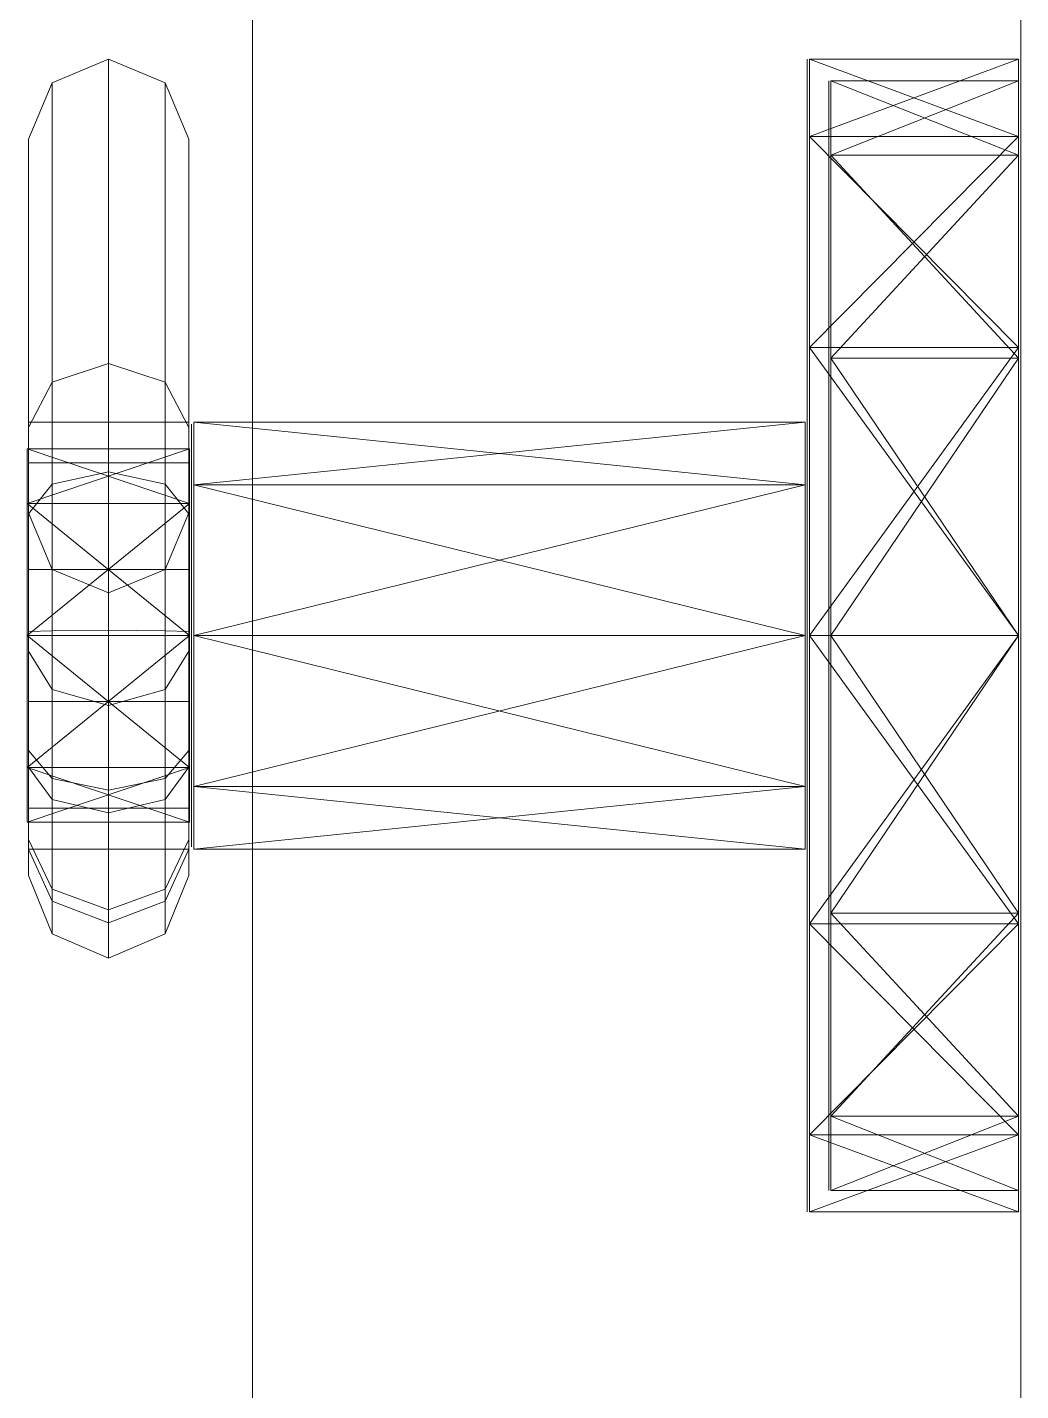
# Model space of a CAD drawing. Header units: millimetres. Extents: x -5300 to 98858, y -5196 to 93886.
# Drawn here: x 54563.5 to 54610, y 76016.6 to 76080.5 of the extents above; entities that cross this region are included whole.
import ezdxf

# ---------------------------------------------------------------- set-up
doc = ezdxf.new("R2010")
doc.units = ezdxf.units.MM
doc.layers.add('Двери', color=7, linetype='Continuous', lineweight=18, true_color=0x7f7f7f)

# ---------------------------------------------------------------- blocks, each defined once
blk = doc.blocks.new('Дн-9 147062 - Дн-9-246376-Подвал')
at = {"layer": 'Двери', "color": 254, "true_color": 0xd4d4d4}
for p, q in [((54610, 76002), (54610, 76902)), ((54610, 76902), (54610, 76002)), ((54610, 76002), (54610, 76902)), ((54610, 76902), (54610, 76002)), ((54574, 75510), (54574, 76890)), ((54574, 75510), (54574, 76890)), ((54610, 76890), (54610, 75510)), ((54610, 75510), (54610, 76890)), ((54610, 76890), (54610, 75510)), ((54610, 75510), (54610, 76890)), ((54610, 76082), (54610, 76002)), ((54610, 76002), (54610, 76082)), ((54610, 76082), (54610, 76002)), ((54610, 76002), (54610, 76082)), ((54610, 76002), (54610, 76082)), ((54610, 76082), (54610, 76002)), ((54610, 76082), (54610, 76002)), ((54610, 76002), (54610, 76082)), ((54567.265, 76079), (54564.613, 76077.902)), ((54567.265, 76079), (54564.613, 76077.902)), ((54564.613, 76077.902), (54567.265, 76079)), ((54564.613, 76077.902), (54567.265, 76079)), ((54567.265, 76064.747), (54567.265, 76079)), ((54567.265, 76079), (54567.265, 76079)), ((54567.265, 76079), (54567.265, 76064.747)), ((54569.917, 76077.902), (54567.265, 76079)), ((54567.265, 76079), (54567.265, 76064.747)), ((54569.917, 76077.902), (54567.265, 76079)), ((54567.265, 76079), (54567.265, 76079)), ((54567.265, 76079), (54569.917, 76077.902)), ((54567.265, 76064.747), (54567.265, 76079)), ((54567.265, 76079), (54569.917, 76077.902)), ((54600.002, 76075.384), (54600.002, 76078.998)), ((54600.002, 76078.998), (54600.002, 76075.384)), ((54600.002, 76075.384), (54600.002, 76078.998)), ((54600.002, 76078.998), (54600.002, 76075.384)), ((54600.002, 76065.501), (54600.002, 76078.998)), ((54600.002, 76078.998), (54600.002, 76065.501)), ((54600.1, 76075.384), (54600.1, 76078.998)), ((54600.1, 76078.998), (54600.1, 76075.384)), ((54600.1, 76078.998), (54609.899, 76078.998)), ((54600.1, 76075.384), (54609.899, 76078.998)), ((54609.899, 76078.998), (54600.1, 76075.384)), ((54600.1, 76075.384), (54600.1, 76078.998)), ((54600.1, 76078.998), (54600.1, 76075.384)), ((54600.1, 76078.998), (54609.899, 76078.998)), ((54609.899, 76075.384), (54600.1, 76078.998)), ((54600.1, 76078.998), (54609.899, 76075.384)), ((54609.899, 76075.384), (54609.899, 76078.998)), ((54609.899, 76078.998), (54609.899, 76075.384)), ((54609.899, 76075.384), (54609.899, 76078.998)), ((54609.899, 76078.998), (54609.899, 76075.384)), ((54610.002, 76075.296), (54610.002, 76078.9)), ((54610.002, 76078.9), (54610.002, 76075.296)), ((54610.002, 76074.603), (54610.002, 76078.9)), ((54610.002, 76078.9), (54610.002, 76078.1)), ((54610.002, 76078.9), (54610.002, 76074.603)), ((54610.002, 76075.296), (54610.002, 76078.9)), ((54610.002, 76078.9), (54610.002, 76075.296)), ((54610.002, 76074.603), (54610.002, 76078.9)), ((54610.002, 76078.9), (54610.002, 76078.1)), ((54610.002, 76078.9), (54610.002, 76074.603)), ((54564.613, 76077.902), (54563.515, 76075.25)), ((54564.613, 76077.902), (54563.515, 76075.25)), ((54563.515, 76075.25), (54564.613, 76077.902)), ((54563.515, 76075.25), (54564.613, 76077.902)), ((54564.613, 76063.867), (54564.613, 76077.902)), ((54564.613, 76077.902), (54564.613, 76077.902)), ((54564.613, 76077.902), (54564.613, 76063.867)), ((54564.613, 76077.902), (54564.613, 76063.867)), ((54564.613, 76077.902), (54564.613, 76077.902)), ((54564.613, 76063.867), (54564.613, 76077.902)), ((54569.917, 76063.867), (54569.917, 76077.902)), ((54569.917, 76077.902), (54569.917, 76077.902)), ((54569.917, 76077.902), (54569.917, 76063.867)), ((54569.917, 76063.867), (54569.917, 76077.902)), ((54569.917, 76077.902), (54571.015, 76075.25)), ((54571.015, 76075.25), (54569.917, 76077.902)), ((54569.917, 76077.902), (54569.917, 76077.902)), ((54569.917, 76077.902), (54571.015, 76075.25)), ((54571.015, 76075.25), (54569.917, 76077.902)), ((54569.917, 76077.902), (54569.917, 76063.867)), ((54601.002, 76074.515), (54601.002, 76077.998)), ((54601.002, 76077.998), (54601.002, 76074.515)), ((54601.002, 76074.515), (54601.002, 76077.998)), ((54601.002, 76077.998), (54601.002, 76074.515)), ((54601.1, 76074.515), (54601.1, 76077.998)), ((54601.1, 76077.998), (54601.1, 76074.515)), ((54609.899, 76077.998), (54601.1, 76077.998)), ((54609.899, 76074.515), (54601.1, 76077.998)), ((54601.1, 76077.998), (54609.899, 76074.515)), ((54601.1, 76074.515), (54601.1, 76077.998)), ((54601.1, 76077.998), (54601.1, 76074.515)), ((54609.899, 76077.998), (54601.1, 76077.998)), ((54609.899, 76074.515), (54601.1, 76077.998)), ((54609.899, 76077.998), (54601.1, 76074.515)), ((54609.899, 76074.515), (54609.899, 76077.998)), ((54609.899, 76077.998), (54609.899, 76074.515)), ((54609.899, 76074.515), (54609.899, 76077.998)), ((54609.899, 76077.998), (54609.899, 76074.515)), ((54610.002, 76074.603), (54610.002, 76078.1)), ((54610.002, 76078.1), (54610.002, 76074.603)), ((54610.002, 76074.603), (54610.002, 76078.1)), ((54610.002, 76078.1), (54610.002, 76074.603)), ((54563.515, 76075.25), (54563.515, 76061.743)), ((54563.515, 76075.25), (54563.515, 76075.25)), ((54563.515, 76061.743), (54563.515, 76075.25)), ((54563.515, 76075.25), (54563.515, 76061.743)), ((54563.515, 76075.25), (54563.515, 76075.25)), ((54563.515, 76061.743), (54563.515, 76075.25)), ((54571.015, 76061.743), (54571.015, 76075.25)), ((54571.015, 76075.25), (54571.015, 76075.25)), ((54571.015, 76075.25), (54571.015, 76061.743)), ((54571.015, 76075.25), (54571.015, 76061.743)), ((54571.015, 76075.25), (54571.015, 76075.25)), ((54571.015, 76061.743), (54571.015, 76075.25)), ((54600.002, 76065.501), (54600.002, 76075.384)), ((54600.002, 76075.384), (54600.002, 76065.501)), ((54600.002, 76075.384), (54600.002, 76075.384)), ((54600.002, 76075.384), (54600.002, 76065.501)), ((54600.002, 76065.501), (54600.002, 76075.384)), ((54600.002, 76075.384), (54600.002, 76065.501)), ((54600.1, 76065.501), (54600.1, 76075.384)), ((54600.1, 76075.384), (54600.1, 76065.501)), ((54600.1, 76065.501), (54609.899, 76075.384)), ((54600.1, 76075.384), (54609.899, 76075.384)), ((54600.1, 76075.384), (54609.899, 76075.384)), ((54600.1, 76075.384), (54609.899, 76065.501)), ((54600.1, 76065.501), (54600.1, 76075.384)), ((54600.1, 76065.501), (54600.1, 76075.384)), ((54600.1, 76065.501), (54609.899, 76075.384)), ((54600.1, 76075.384), (54609.899, 76075.384)), ((54609.899, 76065.501), (54600.1, 76075.384)), ((54609.899, 76075.384), (54600.1, 76075.384)), ((54609.899, 76065.501), (54609.899, 76075.384)), ((54609.899, 76075.384), (54609.899, 76065.501)), ((54609.899, 76065.501), (54609.899, 76075.384)), ((54609.899, 76065.501), (54609.899, 76075.384)), ((54610.002, 76065.45), (54610.002, 76075.296)), ((54610.002, 76075.296), (54610.002, 76065.45)), ((54610.002, 76065.05), (54610.002, 76075.296)), ((54610.002, 76075.296), (54610.002, 76074.603)), ((54610.002, 76075.296), (54610.002, 76074.603)), ((54610.002, 76075.296), (54610.002, 76065.05)), ((54610.002, 76065.45), (54610.002, 76075.296)), ((54610.002, 76065.45), (54610.002, 76075.296)), ((54610.002, 76075.296), (54610.002, 76074.603)), ((54610.002, 76074.603), (54610.002, 76075.296)), ((54601.002, 76064.999), (54601.002, 76074.515)), ((54601.002, 76074.515), (54601.002, 76064.999)), ((54601.002, 76064.999), (54601.002, 76074.515)), ((54601.002, 76074.515), (54601.002, 76074.515)), ((54601.002, 76064.999), (54601.002, 76074.515)), ((54601.002, 76074.515), (54601.002, 76064.999)), ((54601.002, 76052), (54601.002, 76074.515)), ((54601.002, 76074.515), (54601.002, 76074.515)), ((54601.002, 76074.515), (54601.002, 76029.485)), ((54601.002, 76074.515), (54601.002, 76052)), ((54601.002, 76074.515), (54601.002, 76029.485)), ((54601.002, 76074.515), (54601.002, 76029.485)), ((54601.1, 76064.999), (54601.1, 76074.515)), ((54601.1, 76074.515), (54601.1, 76064.999)), ((54609.899, 76064.999), (54601.1, 76074.515)), ((54609.899, 76074.515), (54601.1, 76074.515)), ((54609.899, 76074.515), (54601.1, 76074.515)), ((54609.899, 76074.515), (54601.1, 76064.999)), ((54601.1, 76064.999), (54601.1, 76074.515)), ((54601.1, 76064.999), (54601.1, 76074.515)), ((54609.899, 76064.999), (54601.1, 76074.515)), ((54609.899, 76074.515), (54601.1, 76074.515)), ((54601.1, 76064.999), (54609.899, 76074.515)), ((54601.1, 76074.515), (54609.899, 76074.515)), ((54609.899, 76064.999), (54609.899, 76074.515)), ((54609.899, 76074.515), (54609.899, 76064.999)), ((54609.899, 76064.999), (54609.899, 76074.515)), ((54609.899, 76064.999), (54609.899, 76074.515)), ((54610.002, 76065.05), (54610.002, 76074.603)), ((54610.002, 76074.603), (54610.002, 76065.05)), ((54610.002, 76065.05), (54610.002, 76074.603)), ((54610.002, 76065.05), (54610.002, 76074.603)), ((54610.002, 76065.45), (54610.002, 76074.603)), ((54610.002, 76065.45), (54610.002, 76074.603)), ((54600.002, 76052), (54600.002, 76065.501)), ((54600.002, 76065.501), (54600.002, 76052)), ((54600.002, 76065.501), (54600.002, 76065.501)), ((54600.002, 76065.501), (54600.002, 76038.498)), ((54600.002, 76065.501), (54600.002, 76038.498)), ((54600.002, 76065.501), (54600.002, 76038.498)), ((54600.002, 76052), (54600.002, 76065.501)), ((54600.002, 76052), (54600.002, 76065.501)), ((54600.002, 76038.498), (54600.002, 76065.501)), ((54600.002, 76038.498), (54600.002, 76065.501)), ((54600.002, 76038.498), (54600.002, 76065.501)), ((54600.002, 76065.501), (54600.002, 76065.501)), ((54600.1, 76065.501), (54600.1, 76052)), ((54600.1, 76065.501), (54600.1, 76052)), ((54600.1, 76065.501), (54609.899, 76065.501)), ((54600.1, 76052), (54609.899, 76065.501)), ((54600.1, 76065.501), (54609.899, 76065.501)), ((54600.1, 76065.501), (54609.899, 76052)), ((54600.1, 76065.501), (54600.1, 76052)), ((54600.1, 76052), (54600.1, 76065.501)), ((54600.1, 76065.501), (54609.899, 76065.501)), ((54609.899, 76065.501), (54600.1, 76052)), ((54600.1, 76052), (54609.899, 76065.501)), ((54609.899, 76065.501), (54600.1, 76065.501)), ((54609.899, 76052), (54609.899, 76065.501)), ((54609.899, 76065.501), (54609.899, 76052)), ((54609.899, 76065.501), (54609.899, 76052)), ((54609.899, 76052), (54609.899, 76065.501)), ((54610.002, 76065.45), (54610.002, 76052)), ((54610.002, 76065.45), (54610.002, 76052)), ((54610.002, 76065.45), (54610.002, 76065.05)), ((54610.002, 76065.45), (54610.002, 76065.05)), ((54610.002, 76065.45), (54610.002, 76052)), ((54610.002, 76052), (54610.002, 76065.45)), ((54610.002, 76065.45), (54610.002, 76065.05)), ((54610.002, 76065.05), (54610.002, 76065.45)), ((54567.265, 76064.747), (54564.613, 76063.867)), ((54564.613, 76063.867), (54567.265, 76064.747)), ((54567.265, 76064.747), (54564.613, 76063.867)), ((54564.613, 76063.867), (54567.265, 76064.747)), ((54567.265, 76059.671), (54567.265, 76064.747)), ((54567.265, 76064.747), (54567.265, 76059.671)), ((54569.917, 76063.867), (54567.265, 76064.747)), ((54567.265, 76064.747), (54567.265, 76059.671)), ((54567.265, 76064.747), (54569.917, 76063.867)), ((54569.917, 76063.867), (54567.265, 76064.747)), ((54567.265, 76059.671), (54567.265, 76064.747)), ((54567.265, 76064.747), (54569.917, 76063.867)), ((54601.002, 76052), (54601.002, 76064.999)), ((54601.002, 76052), (54601.002, 76064.999)), ((54601.002, 76039.001), (54601.002, 76064.999)), ((54601.002, 76039.001), (54601.002, 76064.999)), ((54601.002, 76039.001), (54601.002, 76064.999)), ((54601.002, 76064.999), (54601.002, 76064.999)), ((54601.002, 76052), (54601.002, 76064.999)), ((54601.002, 76064.999), (54601.002, 76052)), ((54601.1, 76052), (54601.1, 76064.999)), ((54601.1, 76064.999), (54601.1, 76052)), ((54609.899, 76064.999), (54601.1, 76064.999)), ((54609.899, 76052), (54601.1, 76064.999)), ((54609.899, 76064.999), (54601.1, 76064.999)), ((54609.899, 76064.999), (54601.1, 76052)), ((54601.1, 76064.999), (54601.1, 76052)), ((54601.1, 76052), (54601.1, 76064.999)), ((54609.899, 76064.999), (54601.1, 76064.999)), ((54601.1, 76064.999), (54609.899, 76052)), ((54601.1, 76052), (54609.899, 76064.999)), ((54601.1, 76064.999), (54609.899, 76064.999)), ((54609.899, 76064.999), (54609.899, 76052)), ((54609.899, 76064.999), (54609.899, 76052)), ((54609.899, 76064.999), (54609.899, 76052)), ((54609.899, 76052), (54609.899, 76064.999)), ((54610.002, 76052), (54610.002, 76065.05)), ((54610.002, 76065.05), (54610.002, 76052)), ((54610.002, 76052), (54610.002, 76065.05)), ((54610.002, 76065.05), (54610.002, 76052)), ((54610.002, 76065.05), (54610.002, 76052)), ((54610.002, 76052), (54610.002, 76065.05)), ((54610.002, 76065.05), (54610.002, 76052)), ((54610.002, 76052), (54610.002, 76065.05)), ((54564.613, 76063.867), (54563.515, 76061.743)), ((54563.515, 76061.743), (54564.613, 76063.867)), ((54564.613, 76063.867), (54563.515, 76061.743)), ((54563.515, 76061.743), (54564.613, 76063.867)), ((54564.613, 76059.095), (54564.613, 76063.867)), ((54564.613, 76063.867), (54564.613, 76059.095)), ((54564.613, 76063.867), (54564.613, 76059.095)), ((54564.613, 76059.095), (54564.613, 76063.867)), ((54569.917, 76059.095), (54569.917, 76063.867)), ((54569.917, 76063.867), (54569.917, 76059.095)), ((54569.917, 76059.095), (54569.917, 76063.867)), ((54569.917, 76063.867), (54571.015, 76061.743)), ((54571.015, 76061.743), (54569.917, 76063.867)), ((54569.917, 76063.867), (54571.015, 76061.743)), ((54571.015, 76061.743), (54569.917, 76063.867)), ((54569.917, 76063.867), (54569.917, 76059.095)), ((54563.515, 76062), (54563.515, 76060.09)), ((54563.515, 76060.09), (54563.515, 76062)), ((54563.515, 76062), (54563.515, 76060.09)), ((54563.515, 76060.09), (54563.515, 76062)), ((54571.015, 76062), (54563.515, 76062)), ((54563.515, 76062), (54563.515, 76060.09)), ((54563.515, 76060.09), (54563.515, 76062)), ((54563.515, 76062), (54571.015, 76062)), ((54571.015, 76062), (54563.515, 76062)), ((54563.515, 76062), (54563.515, 76060.09)), ((54563.515, 76060.09), (54563.515, 76062)), ((54563.515, 76062), (54571.015, 76062)), ((54563.515, 76061.743), (54563.515, 76057.704)), ((54563.515, 76057.704), (54563.515, 76061.743)), ((54563.515, 76061.743), (54563.515, 76057.704)), ((54563.515, 76057.704), (54563.515, 76061.743)), ((54571.015, 76060.09), (54571.015, 76062)), ((54571.015, 76062), (54571.015, 76060.09)), ((54571.015, 76060.09), (54571.015, 76062)), ((54571.015, 76062), (54571.015, 76060.09)), ((54571.015, 76060.09), (54571.015, 76062)), ((54571.015, 76062), (54571.015, 76060.09)), ((54571.015, 76060.09), (54571.015, 76062)), ((54571.015, 76062), (54571.015, 76060.09)), ((54571.015, 76057.704), (54571.015, 76061.743)), ((54571.015, 76061.743), (54571.015, 76057.704)), ((54571.015, 76061.743), (54571.015, 76057.704)), ((54571.015, 76057.704), (54571.015, 76061.743)), ((54571.148, 76058.999), (54571.148, 76061.901)), ((54571.148, 76061.901), (54571.148, 76058.999)), ((54571.148, 76058.26), (54571.148, 76061.901)), ((54571.148, 76060.85), (54571.148, 76061.901)), ((54571.148, 76061.901), (54571.148, 76058.26)), ((54571.148, 76058.999), (54571.148, 76061.901)), ((54571.148, 76061.901), (54571.148, 76058.999)), ((54571.148, 76060.85), (54571.148, 76061.901)), ((54571.25, 76059.069), (54571.25, 76061.999)), ((54571.25, 76061.999), (54571.25, 76059.069)), ((54571.25, 76061.999), (54599.9, 76061.999)), ((54571.25, 76059.069), (54599.9, 76061.999)), ((54571.25, 76061.999), (54599.9, 76059.069)), ((54571.25, 76059.069), (54571.25, 76061.999)), ((54571.25, 76061.999), (54571.25, 76059.069)), ((54571.25, 76061.999), (54599.9, 76061.999)), ((54571.25, 76059.069), (54599.9, 76061.999)), ((54571.25, 76061.999), (54599.9, 76059.069)), ((54599.9, 76059.069), (54599.9, 76061.999)), ((54599.9, 76061.999), (54599.9, 76059.069)), ((54599.9, 76059.069), (54599.9, 76061.999)), ((54599.9, 76061.999), (54599.9, 76059.069)), ((54600.002, 76059.069), (54600.002, 76061.999)), ((54600.002, 76061.999), (54600.002, 76059.069)), ((54600.002, 76052), (54600.002, 76061.999)), ((54600.002, 76052), (54600.002, 76061.999)), ((54600.002, 76059.069), (54600.002, 76061.999)), ((54600.002, 76061.999), (54600.002, 76059.069)), ((54563.451, 76058.185), (54563.451, 76060.748)), ((54563.451, 76060.748), (54563.451, 76058.185)), ((54563.451, 76060.748), (54571.05, 76060.748)), ((54563.451, 76058.185), (54571.05, 76060.748)), ((54563.451, 76060.748), (54571.05, 76058.185)), ((54563.451, 76058.185), (54563.451, 76060.748)), ((54563.451, 76060.748), (54563.451, 76058.185)), ((54563.451, 76060.748), (54571.05, 76060.748)), ((54563.451, 76058.185), (54571.05, 76060.748)), ((54563.451, 76060.748), (54571.05, 76058.185)), ((54571.05, 76058.185), (54571.05, 76060.748)), ((54571.05, 76060.748), (54571.05, 76058.185)), ((54571.05, 76058.185), (54571.05, 76060.748)), ((54571.05, 76060.748), (54571.05, 76058.185)), ((54571.148, 76058.26), (54571.148, 76060.85)), ((54571.148, 76060.85), (54571.148, 76058.26)), ((54571.148, 76058.26), (54571.148, 76060.85)), ((54571.148, 76060.85), (54571.148, 76058.26)), ((54571.148, 76058.999), (54571.148, 76060.85)), ((54571.148, 76060.85), (54571.148, 76058.999)), ((54563.515, 76060.09), (54563.515, 76055.09)), ((54563.515, 76055.09), (54563.515, 76060.09)), ((54563.515, 76060.09), (54563.515, 76055.09)), ((54563.515, 76055.09), (54563.515, 76060.09)), ((54571.015, 76060.09), (54563.515, 76060.09)), ((54563.515, 76060.09), (54563.515, 76055.09)), ((54563.515, 76060.09), (54571.015, 76060.09)), ((54571.015, 76060.09), (54563.515, 76060.09)), ((54563.515, 76055.09), (54563.515, 76060.09)), ((54563.515, 76060.09), (54571.015, 76060.09)), ((54571.015, 76060.09), (54563.515, 76060.09)), ((54563.515, 76060.09), (54563.515, 76055.09)), ((54563.515, 76060.09), (54571.015, 76060.09)), ((54571.015, 76060.09), (54563.515, 76060.09)), ((54563.515, 76055.09), (54563.515, 76060.09)), ((54563.515, 76060.09), (54571.015, 76060.09)), ((54567.265, 76059.671), (54564.613, 76059.095)), ((54564.613, 76059.095), (54567.265, 76059.671)), ((54567.265, 76059.671), (54564.613, 76059.095)), ((54564.613, 76059.095), (54567.265, 76059.671)), ((54567.265, 76052.247), (54567.265, 76059.671)), ((54567.265, 76059.671), (54567.265, 76052.247)), ((54569.917, 76059.095), (54567.265, 76059.671)), ((54567.265, 76059.671), (54567.265, 76052.247)), ((54567.265, 76059.671), (54569.917, 76059.095)), ((54569.917, 76059.095), (54567.265, 76059.671)), ((54567.265, 76052.247), (54567.265, 76059.671)), ((54567.265, 76059.671), (54569.917, 76059.095)), ((54571.015, 76055.09), (54571.015, 76060.09)), ((54571.015, 76060.09), (54571.015, 76055.09)), ((54571.015, 76055.09), (54571.015, 76060.09)), ((54571.015, 76060.09), (54571.015, 76055.09)), ((54571.015, 76055.09), (54571.015, 76060.09)), ((54571.015, 76060.09), (54571.015, 76055.09)), ((54571.015, 76055.09), (54571.015, 76060.09)), ((54571.015, 76060.09), (54571.015, 76055.09)), ((54564.613, 76059.095), (54563.515, 76057.704)), ((54563.515, 76057.704), (54564.613, 76059.095)), ((54564.613, 76059.095), (54563.515, 76057.704)), ((54563.515, 76057.704), (54564.613, 76059.095)), ((54564.613, 76052.229), (54564.613, 76059.095)), ((54564.613, 76059.095), (54564.613, 76052.229)), ((54564.613, 76059.095), (54564.613, 76052.229)), ((54564.613, 76052.229), (54564.613, 76059.095)), ((54569.917, 76052.229), (54569.917, 76059.095)), ((54569.917, 76059.095), (54569.917, 76052.229)), ((54569.917, 76052.229), (54569.917, 76059.095)), ((54569.917, 76059.095), (54571.015, 76057.704)), ((54571.015, 76057.704), (54569.917, 76059.095)), ((54569.917, 76059.095), (54571.015, 76057.704)), ((54571.015, 76057.704), (54569.917, 76059.095)), ((54569.917, 76059.095), (54569.917, 76052.229)), ((54571.148, 76052), (54571.148, 76058.999)), ((54571.148, 76058.999), (54571.148, 76052)), ((54571.148, 76058.26), (54571.148, 76058.999)), ((54571.148, 76058.26), (54571.148, 76058.999)), ((54571.148, 76058.999), (54571.148, 76052)), ((54571.148, 76058.999), (54571.148, 76052)), ((54571.148, 76058.26), (54571.148, 76058.999)), ((54571.148, 76058.999), (54571.148, 76052)), ((54571.148, 76058.26), (54571.148, 76058.999)), ((54571.148, 76058.999), (54571.148, 76052)), ((54571.25, 76059.069), (54571.25, 76052)), ((54571.25, 76059.069), (54571.25, 76052)), ((54571.25, 76059.069), (54599.9, 76059.069)), ((54571.25, 76052), (54599.9, 76059.069)), ((54571.25, 76059.069), (54599.9, 76059.069)), ((54571.25, 76059.069), (54599.9, 76052)), ((54571.25, 76059.069), (54571.25, 76052)), ((54571.25, 76059.069), (54571.25, 76052)), ((54571.25, 76059.069), (54599.9, 76059.069)), ((54599.9, 76059.069), (54571.25, 76052)), ((54571.25, 76059.069), (54599.9, 76059.069)), ((54571.25, 76059.069), (54599.9, 76052)), ((54599.9, 76052), (54599.9, 76059.069)), ((54599.9, 76059.069), (54599.9, 76052)), ((54599.9, 76059.069), (54599.9, 76052)), ((54599.9, 76059.069), (54599.9, 76052)), ((54600.002, 76052), (54600.002, 76059.069)), ((54600.002, 76052), (54600.002, 76059.069)), ((54600.002, 76052), (54600.002, 76059.069)), ((54600.002, 76059.069), (54600.002, 76052)), ((54600.002, 76059.069), (54600.002, 76059.069)), ((54600.002, 76059.069), (54600.002, 76044.93)), ((54600.002, 76059.069), (54600.002, 76044.93)), ((54600.002, 76059.069), (54600.002, 76044.93)), ((54563.451, 76058.185), (54563.451, 76052)), ((54563.451, 76058.185), (54563.451, 76052)), ((54563.451, 76058.185), (54571.05, 76058.185)), ((54563.451, 76052), (54571.05, 76058.185)), ((54563.451, 76058.185), (54571.05, 76058.185)), ((54563.451, 76058.185), (54571.05, 76052)), ((54563.451, 76058.185), (54563.451, 76052)), ((54563.451, 76058.185), (54563.451, 76052)), ((54563.451, 76058.185), (54571.05, 76058.185)), ((54571.05, 76058.185), (54563.451, 76052)), ((54563.451, 76058.185), (54571.05, 76058.185)), ((54563.451, 76058.185), (54571.05, 76052)), ((54563.515, 76057.75), (54563.515, 76057.75)), ((54563.515, 76051.264), (54563.515, 76057.75)), ((54563.515, 76057.75), (54563.515, 76051.264)), ((54564.613, 76055.098), (54563.515, 76057.75)), ((54563.515, 76057.75), (54563.515, 76057.75)), ((54563.515, 76057.75), (54564.613, 76055.098)), ((54563.515, 76051.264), (54563.515, 76057.75)), ((54563.515, 76057.75), (54564.613, 76055.098)), ((54564.613, 76055.098), (54563.515, 76057.75)), ((54563.515, 76057.75), (54563.515, 76051.264)), ((54563.515, 76052.184), (54563.515, 76057.704)), ((54563.515, 76057.704), (54563.515, 76052.184)), ((54563.515, 76052.184), (54563.515, 76057.704)), ((54563.515, 76057.704), (54563.515, 76052.184)), ((54569.917, 76055.098), (54571.015, 76057.75)), ((54571.015, 76057.75), (54569.917, 76055.098)), ((54569.917, 76055.098), (54571.015, 76057.75)), ((54571.015, 76057.75), (54569.917, 76055.098)), ((54571.015, 76051.264), (54571.015, 76057.75)), ((54571.015, 76057.75), (54571.015, 76057.75)), ((54571.015, 76057.75), (54571.015, 76051.264)), ((54571.015, 76057.75), (54571.015, 76051.264)), ((54571.015, 76057.75), (54571.015, 76057.75)), ((54571.015, 76051.264), (54571.015, 76057.75)), ((54571.015, 76057.704), (54571.015, 76052.184)), ((54571.015, 76052.184), (54571.015, 76057.704)), ((54571.015, 76057.704), (54571.015, 76052.184)), ((54571.015, 76052.184), (54571.015, 76057.704)), ((54571.05, 76052), (54571.05, 76058.185)), ((54571.05, 76058.185), (54571.05, 76052)), ((54571.05, 76058.185), (54571.05, 76052)), ((54571.05, 76058.185), (54571.05, 76052)), ((54571.148, 76058.26), (54571.148, 76052)), ((54571.148, 76058.26), (54571.148, 76052)), ((54571.148, 76058.26), (54571.148, 76052)), ((54571.148, 76058.26), (54571.148, 76052)), ((54571.148, 76058.26), (54571.148, 76052)), ((54571.148, 76058.26), (54571.148, 76052)), ((54563.515, 76055.09), (54563.515, 76048.91)), ((54563.515, 76048.91), (54563.515, 76055.09)), ((54563.515, 76055.09), (54563.515, 76048.91)), ((54563.515, 76048.91), (54563.515, 76055.09)), ((54571.015, 76055.09), (54563.515, 76055.09)), ((54563.515, 76055.09), (54563.515, 76048.91)), ((54563.515, 76055.09), (54571.015, 76055.09)), ((54571.015, 76055.09), (54563.515, 76055.09)), ((54563.515, 76048.91), (54563.515, 76055.09)), ((54563.515, 76055.09), (54571.015, 76055.09)), ((54571.015, 76055.09), (54563.515, 76055.09)), ((54563.515, 76055.09), (54563.515, 76048.91)), ((54563.515, 76055.09), (54571.015, 76055.09)), ((54571.015, 76055.09), (54563.515, 76055.09)), ((54563.515, 76048.91), (54563.515, 76055.09)), ((54563.515, 76055.09), (54571.015, 76055.09)), ((54564.613, 76055.098), (54564.613, 76055.098)), ((54564.613, 76055.098), (54564.613, 76049.471)), ((54564.613, 76049.471), (54564.613, 76055.098)), ((54567.265, 76054), (54564.613, 76055.098)), ((54564.613, 76055.098), (54564.613, 76055.098)), ((54564.613, 76055.098), (54567.265, 76054)), ((54564.613, 76049.471), (54564.613, 76055.098)), ((54564.613, 76055.098), (54567.265, 76054)), ((54567.265, 76054), (54564.613, 76055.098)), ((54564.613, 76055.098), (54564.613, 76049.471)), ((54569.917, 76055.098), (54567.265, 76054)), ((54567.265, 76054), (54569.917, 76055.098)), ((54567.265, 76054), (54569.917, 76055.098)), ((54569.917, 76055.098), (54567.265, 76054)), ((54569.917, 76055.098), (54569.917, 76055.098)), ((54569.917, 76055.098), (54569.917, 76049.471)), ((54569.917, 76049.471), (54569.917, 76055.098)), ((54569.917, 76049.471), (54569.917, 76055.098)), ((54569.917, 76055.098), (54569.917, 76055.098)), ((54569.917, 76055.098), (54569.917, 76049.471)), ((54571.015, 76048.91), (54571.015, 76055.09)), ((54571.015, 76055.09), (54571.015, 76048.91)), ((54571.015, 76048.91), (54571.015, 76055.09)), ((54571.015, 76055.09), (54571.015, 76048.91)), ((54571.015, 76055.09), (54571.015, 76048.91)), ((54571.015, 76048.91), (54571.015, 76055.09)), ((54571.015, 76055.09), (54571.015, 76048.91)), ((54571.015, 76048.91), (54571.015, 76055.09)), ((54567.265, 76054), (54567.265, 76054)), ((54567.265, 76054), (54567.265, 76048.728)), ((54567.265, 76048.728), (54567.265, 76054)), ((54567.265, 76054), (54567.265, 76054)), ((54567.265, 76048.728), (54567.265, 76054)), ((54567.265, 76054), (54567.265, 76048.728)), ((54563.451, 76052), (54563.451, 76045.814)), ((54563.451, 76052), (54563.451, 76045.814)), ((54563.451, 76052), (54571.05, 76052)), ((54571.05, 76052), (54563.451, 76045.814)), ((54563.451, 76052), (54571.05, 76052)), ((54563.451, 76052), (54571.05, 76045.814)), ((54563.451, 76052), (54563.451, 76045.814)), ((54563.451, 76045.814), (54563.451, 76052)), ((54571.05, 76052), (54563.451, 76052)), ((54571.05, 76052), (54563.451, 76045.814)), ((54571.05, 76045.814), (54563.451, 76052)), ((54571.05, 76052), (54563.451, 76052)), ((54564.613, 76052.229), (54563.515, 76052.184)), ((54563.515, 76052.184), (54564.613, 76052.229)), ((54564.613, 76052.229), (54563.515, 76052.184)), ((54563.515, 76052.184), (54564.613, 76052.229)), ((54563.515, 76052.184), (54563.515, 76046.616)), ((54563.515, 76046.616), (54563.515, 76052.184)), ((54563.515, 76052.184), (54563.515, 76046.616)), ((54563.515, 76046.616), (54563.515, 76052.184)), ((54564.613, 76052.229), (54567.265, 76052.248)), ((54567.265, 76052.247), (54564.613, 76052.229)), ((54564.613, 76052.229), (54567.265, 76052.247)), ((54567.265, 76052.247), (54564.613, 76052.229)), ((54564.613, 76045.303), (54564.613, 76052.229)), ((54564.613, 76052.229), (54564.613, 76045.303)), ((54564.613, 76052.229), (54564.613, 76045.303)), ((54564.613, 76045.303), (54564.613, 76052.229)), ((54567.265, 76052.248), (54567.265, 76044.76)), ((54567.265, 76044.76), (54567.265, 76052.247)), ((54569.917, 76052.229), (54567.265, 76052.247)), ((54567.265, 76052.247), (54567.265, 76044.76)), ((54567.265, 76052.247), (54569.917, 76052.229)), ((54569.917, 76052.229), (54567.265, 76052.247)), ((54567.265, 76044.76), (54567.265, 76052.247)), ((54567.265, 76052.247), (54569.917, 76052.229)), ((54569.917, 76045.303), (54569.917, 76052.229)), ((54569.917, 76052.229), (54569.917, 76045.303)), ((54569.917, 76045.303), (54569.917, 76052.229)), ((54569.917, 76052.229), (54571.015, 76052.184)), ((54571.015, 76052.184), (54569.917, 76052.229)), ((54569.917, 76052.229), (54571.015, 76052.184)), ((54571.015, 76052.184), (54569.917, 76052.229)), ((54569.917, 76052.229), (54569.917, 76045.303)), ((54571.015, 76046.616), (54571.015, 76052.184)), ((54571.015, 76052.184), (54571.015, 76046.616)), ((54571.015, 76052.184), (54571.015, 76046.616)), ((54571.015, 76046.616), (54571.015, 76052.184)), ((54571.05, 76052), (54571.05, 76045.814)), ((54571.05, 76052), (54571.05, 76045.814)), ((54571.05, 76052), (54571.05, 76045.814)), ((54571.05, 76045.814), (54571.05, 76052)), ((54571.148, 76052), (54571.148, 76045.744)), ((54571.148, 76052), (54571.148, 76045)), ((54571.148, 76052), (54571.148, 76045.744)), ((54571.148, 76052), (54571.148, 76045)), ((54571.148, 76052), (54571.148, 76052)), ((54571.148, 76052), (54571.148, 76045.744)), ((54571.148, 76052), (54571.148, 76052)), ((54571.148, 76052), (54571.148, 76045.744)), ((54571.148, 76052), (54571.148, 76045)), ((54571.148, 76052), (54571.148, 76045.744)), ((54571.148, 76045), (54571.148, 76052)), ((54571.148, 76045.744), (54571.148, 76052)), ((54571.148, 76052), (54571.148, 76052)), ((54571.148, 76052), (54571.148, 76045)), ((54571.148, 76045), (54571.148, 76052)), ((54571.148, 76052), (54571.148, 76052)), ((54571.25, 76052), (54571.25, 76044.93)), ((54571.25, 76052), (54571.25, 76044.93)), ((54571.25, 76052), (54599.9, 76052)), ((54571.25, 76052), (54599.9, 76044.93)), ((54571.25, 76052), (54599.9, 76052)), ((54599.9, 76052), (54571.25, 76044.93)), ((54571.25, 76052), (54571.25, 76044.93)), ((54571.25, 76044.93), (54571.25, 76052)), ((54599.9, 76052), (54571.25, 76052)), ((54599.9, 76052), (54571.25, 76044.93)), ((54599.9, 76044.93), (54571.25, 76052)), ((54599.9, 76052), (54571.25, 76052)), ((54599.9, 76052), (54599.9, 76044.93)), ((54599.9, 76052), (54599.9, 76044.93)), ((54599.9, 76052), (54599.9, 76044.93)), ((54599.9, 76044.93), (54599.9, 76052)), ((54600.002, 76052), (54600.002, 76044.93)), ((54600.002, 76044.93), (54600.002, 76052)), ((54600.002, 76052), (54600.002, 76042)), ((54600.002, 76052), (54600.002, 76052)), ((54600.002, 76042), (54600.002, 76052)), ((54600.002, 76052), (54600.002, 76038.498)), ((54600.002, 76052), (54600.002, 76038.498)), ((54600.002, 76052), (54600.002, 76044.93)), ((54600.002, 76052), (54600.002, 76044.93)), ((54600.002, 76052), (54600.002, 76038.498)), ((54600.002, 76038.498), (54600.002, 76052)), ((54600.1, 76052), (54600.1, 76038.498)), ((54600.1, 76052), (54600.1, 76038.498)), ((54600.1, 76052), (54609.899, 76052)), ((54609.899, 76052), (54600.1, 76038.498)), ((54600.1, 76052), (54609.899, 76052)), ((54600.1, 76052), (54609.899, 76038.498)), ((54600.1, 76052), (54600.1, 76038.498)), ((54600.1, 76038.498), (54600.1, 76052)), ((54609.899, 76052), (54600.1, 76052)), ((54609.899, 76052), (54600.1, 76038.498)), ((54609.899, 76038.498), (54600.1, 76052)), ((54609.899, 76052), (54600.1, 76052)), ((54601.002, 76052), (54601.002, 76039.001)), ((54601.002, 76039.001), (54601.002, 76052)), ((54601.002, 76052), (54601.002, 76039.001)), ((54601.002, 76052), (54601.002, 76039.001)), ((54601.002, 76052), (54601.002, 76029.485)), ((54601.002, 76052), (54601.002, 76029.485)), ((54601.1, 76052), (54601.1, 76039.001)), ((54601.1, 76052), (54601.1, 76039.001)), ((54609.899, 76052), (54601.1, 76052)), ((54601.1, 76052), (54609.899, 76039.001)), ((54609.899, 76052), (54601.1, 76052)), ((54609.899, 76052), (54601.1, 76039.001)), ((54601.1, 76052), (54601.1, 76039.001)), ((54601.1, 76039.001), (54601.1, 76052)), ((54601.1, 76052), (54609.899, 76052)), ((54601.1, 76052), (54609.899, 76039.001)), ((54601.1, 76039.001), (54609.899, 76052)), ((54601.1, 76052), (54609.899, 76052)), ((54609.899, 76052), (54609.899, 76038.498)), ((54609.899, 76052), (54609.899, 76038.498)), ((54609.899, 76052), (54609.899, 76039.001)), ((54609.899, 76052), (54609.899, 76039.001)), ((54609.899, 76052), (54609.899, 76038.498)), ((54609.899, 76038.498), (54609.899, 76052)), ((54609.899, 76052), (54609.899, 76039.001)), ((54609.899, 76039.001), (54609.899, 76052)), ((54610.002, 76052), (54610.002, 76038.549)), ((54610.002, 76052), (54610.002, 76038.949)), ((54610.002, 76052), (54610.002, 76038.549)), ((54610.002, 76052), (54610.002, 76038.949)), ((54610.002, 76052), (54610.002, 76052)), ((54610.002, 76052), (54610.002, 76038.949)), ((54610.002, 76052), (54610.002, 76052)), ((54610.002, 76052), (54610.002, 76038.949)), ((54610.002, 76052), (54610.002, 76038.949)), ((54610.002, 76052), (54610.002, 76038.549)), ((54610.002, 76038.949), (54610.002, 76052)), ((54610.002, 76038.549), (54610.002, 76052)), ((54610.002, 76052), (54610.002, 76052)), ((54610.002, 76052), (54610.002, 76038.949)), ((54610.002, 76038.949), (54610.002, 76052)), ((54610.002, 76052), (54610.002, 76052)), ((54563.515, 76045.827), (54563.515, 76051.264)), ((54563.515, 76051.264), (54563.515, 76045.827)), ((54564.613, 76049.471), (54563.515, 76051.264)), ((54563.515, 76045.827), (54563.515, 76051.264)), ((54563.515, 76051.264), (54564.613, 76049.471)), ((54564.613, 76049.471), (54563.515, 76051.264)), ((54563.515, 76051.264), (54563.515, 76045.827)), ((54563.515, 76051.264), (54564.613, 76049.471)), ((54571.015, 76051.264), (54569.917, 76049.471)), ((54569.917, 76049.471), (54571.015, 76051.264)), ((54571.015, 76051.264), (54569.917, 76049.471)), ((54569.917, 76049.471), (54571.015, 76051.264)), ((54571.015, 76051.264), (54571.015, 76045.827)), ((54571.015, 76045.827), (54571.015, 76051.264)), ((54571.015, 76045.827), (54571.015, 76051.264)), ((54571.015, 76051.264), (54571.015, 76045.827)), ((54564.613, 76049.471), (54564.613, 76044.322)), ((54564.613, 76044.322), (54564.613, 76049.471)), ((54567.265, 76048.728), (54564.613, 76049.471)), ((54564.613, 76044.322), (54564.613, 76049.471)), ((54564.613, 76049.471), (54567.265, 76048.728)), ((54567.265, 76048.728), (54564.613, 76049.471)), ((54564.613, 76049.471), (54564.613, 76044.322)), ((54564.613, 76049.471), (54567.265, 76048.728)), ((54569.917, 76049.471), (54567.265, 76048.728)), ((54567.265, 76048.728), (54569.917, 76049.471)), ((54569.917, 76049.471), (54567.265, 76048.728)), ((54567.265, 76048.728), (54569.917, 76049.471)), ((54569.917, 76049.471), (54569.917, 76044.322)), ((54569.917, 76044.322), (54569.917, 76049.471)), ((54569.917, 76049.471), (54569.917, 76044.322)), ((54569.917, 76044.322), (54569.917, 76049.471)), ((54563.515, 76043.91), (54563.515, 76048.91)), ((54563.515, 76048.91), (54563.515, 76043.91)), ((54563.515, 76043.91), (54563.515, 76048.91)), ((54563.515, 76048.91), (54563.515, 76043.91)), ((54563.515, 76043.91), (54563.515, 76048.91)), ((54563.515, 76048.91), (54571.015, 76048.91)), ((54571.015, 76048.91), (54563.515, 76048.91)), ((54563.515, 76048.91), (54563.515, 76043.91)), ((54563.515, 76048.91), (54571.015, 76048.91)), ((54571.015, 76048.91), (54563.515, 76048.91)), ((54563.515, 76043.91), (54563.515, 76048.91)), ((54563.515, 76048.91), (54571.015, 76048.91)), ((54571.015, 76048.91), (54563.515, 76048.91)), ((54563.515, 76048.91), (54563.515, 76043.91)), ((54563.515, 76048.91), (54571.015, 76048.91)), ((54571.015, 76048.91), (54563.515, 76048.91)), ((54571.015, 76048.91), (54571.015, 76043.91)), ((54571.015, 76043.91), (54571.015, 76048.91)), ((54571.015, 76048.91), (54571.015, 76043.91)), ((54571.015, 76043.91), (54571.015, 76048.91)), ((54571.015, 76048.91), (54571.015, 76043.91)), ((54571.015, 76043.91), (54571.015, 76048.91)), ((54571.015, 76048.91), (54571.015, 76043.91)), ((54571.015, 76043.91), (54571.015, 76048.91)), ((54567.265, 76048.728), (54567.265, 76043.699)), ((54567.265, 76043.699), (54567.265, 76048.728)), ((54567.265, 76043.699), (54567.265, 76048.728)), ((54567.265, 76048.728), (54567.265, 76043.699)), ((54563.515, 76046.616), (54563.515, 76042.446)), ((54563.515, 76042.446), (54563.515, 76046.616)), ((54564.613, 76045.303), (54563.515, 76046.616)), ((54563.515, 76046.616), (54563.515, 76042.446)), ((54563.515, 76046.616), (54564.613, 76045.303)), ((54564.613, 76045.303), (54563.515, 76046.616)), ((54563.515, 76042.446), (54563.515, 76046.616)), ((54563.515, 76046.616), (54564.613, 76045.303)), ((54569.917, 76045.303), (54571.015, 76046.616)), ((54571.015, 76046.616), (54569.917, 76045.303)), ((54569.917, 76045.303), (54571.015, 76046.616)), ((54571.015, 76046.616), (54569.917, 76045.303)), ((54571.015, 76042.446), (54571.015, 76046.616)), ((54571.015, 76046.616), (54571.015, 76042.446)), ((54571.015, 76046.616), (54571.015, 76042.446)), ((54571.015, 76042.446), (54571.015, 76046.616)), ((54563.451, 76045.814), (54563.451, 76043.251)), ((54563.451, 76045.814), (54563.451, 76043.251)), ((54563.451, 76045.814), (54571.05, 76045.814)), ((54571.05, 76045.814), (54563.451, 76043.251)), ((54563.451, 76045.814), (54571.05, 76045.814)), ((54563.451, 76045.814), (54571.05, 76043.251)), ((54563.451, 76045.814), (54563.451, 76043.251)), ((54563.451, 76043.251), (54563.451, 76045.814)), ((54571.05, 76045.814), (54563.451, 76045.814)), ((54571.05, 76045.814), (54563.451, 76043.251)), ((54571.05, 76043.251), (54563.451, 76045.814)), ((54571.05, 76045.814), (54563.451, 76045.814)), ((54563.515, 76041.993), (54563.515, 76045.827)), ((54563.515, 76045.827), (54563.515, 76041.993)), ((54564.613, 76044.322), (54563.515, 76045.827)), ((54563.515, 76041.993), (54563.515, 76045.827)), ((54563.515, 76045.827), (54564.613, 76044.322)), ((54564.613, 76044.322), (54563.515, 76045.827)), ((54563.515, 76045.827), (54563.515, 76041.993)), ((54563.515, 76045.827), (54564.613, 76044.322)), ((54569.917, 76044.322), (54571.015, 76045.827)), ((54571.015, 76045.827), (54569.917, 76044.322)), ((54569.917, 76044.322), (54571.015, 76045.827)), ((54571.015, 76045.827), (54569.917, 76044.322)), ((54571.015, 76045.827), (54571.015, 76041.993)), ((54571.015, 76041.993), (54571.015, 76045.827)), ((54571.015, 76041.993), (54571.015, 76045.827)), ((54571.015, 76045.827), (54571.015, 76041.993)), ((54571.05, 76045.814), (54571.05, 76043.251)), ((54571.05, 76045.814), (54571.05, 76043.251)), ((54571.05, 76045.814), (54571.05, 76043.251)), ((54571.05, 76043.251), (54571.05, 76045.814)), ((54571.148, 76045.744), (54571.148, 76043.149)), ((54571.148, 76045.744), (54571.148, 76043.149)), ((54571.148, 76045.744), (54571.148, 76045)), ((54571.148, 76045.744), (54571.148, 76042.098)), ((54571.148, 76045.744), (54571.148, 76045)), ((54571.148, 76045.744), (54571.148, 76042.098)), ((54571.148, 76045.744), (54571.148, 76043.149)), ((54571.148, 76043.149), (54571.148, 76045.744)), ((54571.148, 76045), (54571.148, 76045.744)), ((54571.148, 76045), (54571.148, 76045.744)), ((54564.613, 76040.118), (54564.613, 76045.303)), ((54564.613, 76045.303), (54564.613, 76040.118)), ((54567.265, 76044.76), (54564.613, 76045.303)), ((54564.613, 76045.303), (54564.613, 76040.118)), ((54564.613, 76045.303), (54567.265, 76044.76)), ((54567.265, 76044.76), (54564.613, 76045.303)), ((54564.613, 76040.118), (54564.613, 76045.303)), ((54564.613, 76045.303), (54567.265, 76044.76)), ((54569.917, 76045.303), (54567.265, 76044.76)), ((54567.265, 76044.76), (54569.917, 76045.303)), ((54569.917, 76045.303), (54567.265, 76044.76)), ((54567.265, 76044.76), (54569.917, 76045.303)), ((54569.917, 76040.118), (54569.917, 76045.303)), ((54569.917, 76045.303), (54569.917, 76040.118)), ((54569.917, 76040.118), (54569.917, 76045.303)), ((54569.917, 76045.303), (54569.917, 76040.118)), ((54571.148, 76045), (54571.148, 76042.098)), ((54571.148, 76045), (54571.148, 76042.098)), ((54571.148, 76045), (54571.148, 76042.098)), ((54571.148, 76042.098), (54571.148, 76045)), ((54571.148, 76045), (54571.148, 76043.149)), ((54571.148, 76043.149), (54571.148, 76045)), ((54571.25, 76044.93), (54571.25, 76042)), ((54571.25, 76044.93), (54571.25, 76042)), ((54571.25, 76044.93), (54599.9, 76044.93)), ((54599.9, 76044.93), (54571.25, 76042)), ((54571.25, 76044.93), (54599.9, 76044.93)), ((54571.25, 76044.93), (54599.9, 76042)), ((54571.25, 76044.93), (54571.25, 76042)), ((54571.25, 76042), (54571.25, 76044.93)), ((54599.9, 76044.93), (54571.25, 76044.93)), ((54599.9, 76044.93), (54571.25, 76042)), ((54599.9, 76042), (54571.25, 76044.93)), ((54599.9, 76044.93), (54571.25, 76044.93)), ((54599.9, 76044.93), (54599.9, 76042)), ((54599.9, 76044.93), (54599.9, 76042)), ((54599.9, 76044.93), (54599.9, 76042)), ((54599.9, 76042), (54599.9, 76044.93)), ((54600.002, 76044.93), (54600.002, 76042)), ((54600.002, 76042), (54600.002, 76044.93)), ((54600.002, 76044.93), (54600.002, 76042)), ((54600.002, 76042), (54600.002, 76044.93)), ((54600.002, 76044.93), (54600.002, 76044.93)), ((54564.613, 76044.322), (54564.613, 76039.554)), ((54564.613, 76039.554), (54564.613, 76044.322)), ((54567.265, 76043.699), (54564.613, 76044.322)), ((54564.613, 76039.554), (54564.613, 76044.322)), ((54564.613, 76044.322), (54567.265, 76043.699)), ((54567.265, 76043.699), (54564.613, 76044.322)), ((54564.613, 76044.322), (54564.613, 76039.554)), ((54564.613, 76044.322), (54567.265, 76043.699)), ((54567.265, 76039.153), (54567.265, 76044.76)), ((54567.265, 76044.76), (54567.265, 76039.153)), ((54567.265, 76044.76), (54567.265, 76039.153)), ((54567.265, 76039.153), (54567.265, 76044.76)), ((54569.917, 76044.322), (54567.265, 76043.699)), ((54567.265, 76043.699), (54569.917, 76044.322)), ((54569.917, 76044.322), (54567.265, 76043.699)), ((54567.265, 76043.699), (54569.917, 76044.322)), ((54569.917, 76044.322), (54569.917, 76039.554)), ((54569.917, 76039.554), (54569.917, 76044.322)), ((54569.917, 76044.322), (54569.917, 76039.554)), ((54569.917, 76039.554), (54569.917, 76044.322)), ((54563.515, 76042), (54563.515, 76043.91)), ((54563.515, 76043.91), (54563.515, 76042)), ((54563.515, 76042), (54563.515, 76043.91)), ((54563.515, 76043.91), (54563.515, 76042)), ((54571.015, 76043.91), (54563.515, 76043.91)), ((54563.515, 76042), (54563.515, 76043.91)), ((54563.515, 76043.91), (54571.015, 76043.91)), ((54571.015, 76043.91), (54563.515, 76043.91)), ((54563.515, 76043.91), (54563.515, 76042)), ((54563.515, 76043.91), (54571.015, 76043.91)), ((54571.015, 76043.91), (54563.515, 76043.91)), ((54563.515, 76042), (54563.515, 76043.91)), ((54563.515, 76043.91), (54571.015, 76043.91)), ((54571.015, 76043.91), (54563.515, 76043.91)), ((54563.515, 76043.91), (54563.515, 76042)), ((54563.515, 76043.91), (54571.015, 76043.91)), ((54567.265, 76043.699), (54567.265, 76038.543)), ((54567.265, 76038.543), (54567.265, 76043.699)), ((54567.265, 76038.543), (54567.265, 76043.699)), ((54567.265, 76043.699), (54567.265, 76038.543)), ((54571.015, 76043.91), (54571.015, 76042)), ((54571.015, 76042), (54571.015, 76043.91)), ((54571.015, 76043.91), (54571.015, 76042)), ((54571.015, 76042), (54571.015, 76043.91)), ((54571.015, 76043.91), (54571.015, 76042)), ((54571.015, 76042), (54571.015, 76043.91)), ((54571.015, 76043.91), (54571.015, 76042)), ((54571.015, 76042), (54571.015, 76043.91)), ((54563.451, 76043.251), (54571.05, 76043.251)), ((54571.05, 76043.251), (54563.451, 76043.251)), ((54571.148, 76043.149), (54571.148, 76042.098)), ((54571.148, 76042.098), (54571.148, 76043.149)), ((54563.515, 76042.446), (54563.515, 76040.759)), ((54563.515, 76040.759), (54563.515, 76042.446)), ((54564.613, 76040.118), (54563.515, 76042.446)), ((54563.515, 76042.446), (54563.515, 76040.759)), ((54563.515, 76042.446), (54564.613, 76040.118)), ((54564.613, 76040.118), (54563.515, 76042.446)), ((54563.515, 76040.759), (54563.515, 76042.446)), ((54563.515, 76042.446), (54564.613, 76040.118)), ((54569.917, 76040.118), (54571.015, 76042.446)), ((54571.015, 76042.446), (54569.917, 76040.118)), ((54569.917, 76040.118), (54571.015, 76042.446)), ((54571.015, 76042.446), (54569.917, 76040.118)), ((54571.015, 76040.759), (54571.015, 76042.446)), ((54571.015, 76042.446), (54571.015, 76040.759)), ((54571.015, 76042.446), (54571.015, 76040.759)), ((54571.015, 76040.759), (54571.015, 76042.446)), ((54571.015, 76042), (54563.515, 76042)), ((54563.515, 76042), (54571.015, 76042)), ((54571.015, 76042), (54563.515, 76042)), ((54563.515, 76042), (54571.015, 76042)), ((54563.515, 76040.759), (54563.515, 76041.993)), ((54563.515, 76041.993), (54563.515, 76040.759)), ((54564.613, 76039.554), (54563.515, 76041.993)), ((54563.515, 76040.759), (54563.515, 76041.993)), ((54563.515, 76041.993), (54564.613, 76039.554)), ((54564.613, 76039.554), (54563.515, 76041.993)), ((54563.515, 76041.993), (54563.515, 76040.759)), ((54563.515, 76041.993), (54564.613, 76039.554)), ((54569.917, 76039.554), (54571.015, 76041.993)), ((54571.015, 76041.993), (54569.917, 76039.554)), ((54569.917, 76039.554), (54571.015, 76041.993)), ((54571.015, 76041.993), (54569.917, 76039.554)), ((54571.015, 76041.993), (54571.015, 76040.759)), ((54571.015, 76040.759), (54571.015, 76041.993)), ((54571.015, 76040.759), (54571.015, 76041.993)), ((54571.015, 76041.993), (54571.015, 76040.759)), ((54571.25, 76042), (54599.9, 76042)), ((54599.9, 76042), (54571.25, 76042)), ((54564.613, 76038.019), (54563.515, 76040.759)), ((54563.515, 76040.759), (54564.613, 76038.019)), ((54564.613, 76038.019), (54563.515, 76040.759)), ((54563.515, 76040.759), (54564.613, 76038.019)), ((54569.917, 76038.019), (54571.015, 76040.759)), ((54571.015, 76040.759), (54569.917, 76038.019)), ((54569.917, 76038.019), (54571.015, 76040.759)), ((54571.015, 76040.759), (54569.917, 76038.019)), ((54564.613, 76038.019), (54564.613, 76040.118)), ((54564.613, 76040.118), (54564.613, 76038.019)), ((54567.265, 76039.153), (54564.613, 76040.118)), ((54564.613, 76040.118), (54564.613, 76038.019)), ((54564.613, 76040.118), (54567.265, 76039.153)), ((54567.265, 76039.153), (54564.613, 76040.118)), ((54564.613, 76038.019), (54564.613, 76040.118)), ((54564.613, 76040.118), (54567.265, 76039.153)), ((54569.917, 76040.118), (54567.265, 76039.153)), ((54567.265, 76039.153), (54569.917, 76040.118)), ((54569.917, 76040.118), (54567.265, 76039.153)), ((54567.265, 76039.153), (54569.917, 76040.118)), ((54569.917, 76038.019), (54569.917, 76040.118)), ((54569.917, 76040.118), (54569.917, 76038.02)), ((54569.917, 76038.019), (54569.917, 76040.118)), ((54569.917, 76040.118), (54569.917, 76038.019)), ((54564.613, 76039.554), (54564.613, 76038.019)), ((54564.613, 76038.019), (54564.613, 76039.554)), ((54567.265, 76038.543), (54564.613, 76039.554)), ((54564.613, 76038.019), (54564.613, 76039.554)), ((54564.613, 76039.554), (54567.265, 76038.543)), ((54567.265, 76038.543), (54564.613, 76039.554)), ((54564.613, 76039.554), (54564.613, 76038.019)), ((54564.613, 76039.554), (54567.265, 76038.543)), ((54569.917, 76039.554), (54567.265, 76038.543)), ((54567.265, 76038.543), (54569.917, 76039.554)), ((54569.917, 76039.554), (54567.265, 76038.543)), ((54567.265, 76038.543), (54569.917, 76039.554)), ((54569.917, 76039.554), (54569.917, 76038.019)), ((54569.917, 76038.019), (54569.917, 76039.554)), ((54569.917, 76039.554), (54569.917, 76038.019)), ((54569.917, 76038.019), (54569.917, 76039.554)), ((54567.265, 76036.885), (54567.265, 76039.153)), ((54567.265, 76039.153), (54567.265, 76036.885)), ((54567.265, 76039.153), (54567.265, 76036.885)), ((54567.265, 76036.885), (54567.265, 76039.153)), ((54567.265, 76038.543), (54567.265, 76036.885)), ((54567.265, 76036.885), (54567.265, 76038.543)), ((54567.265, 76036.885), (54567.265, 76038.543)), ((54567.265, 76038.543), (54567.265, 76036.885)), ((54601.002, 76039.001), (54601.002, 76029.485)), ((54601.002, 76029.485), (54601.002, 76039.001)), ((54601.002, 76039.001), (54601.002, 76029.485)), ((54601.002, 76039.001), (54601.002, 76039.001)), ((54601.002, 76039.001), (54601.002, 76029.485)), ((54601.002, 76029.485), (54601.002, 76039.001)), ((54601.1, 76039.001), (54601.1, 76029.485)), ((54601.1, 76039.001), (54601.1, 76029.485)), ((54609.899, 76039.001), (54601.1, 76039.001)), ((54601.1, 76039.001), (54609.899, 76029.485)), ((54609.899, 76039.001), (54601.1, 76039.001)), ((54609.899, 76039.001), (54601.1, 76029.485)), ((54601.1, 76039.001), (54601.1, 76029.485)), ((54601.1, 76029.485), (54601.1, 76039.001)), ((54601.1, 76039.001), (54609.899, 76039.001)), ((54601.1, 76039.001), (54609.899, 76029.485)), ((54601.1, 76029.485), (54609.899, 76039.001)), ((54601.1, 76039.001), (54609.899, 76039.001)), ((54609.899, 76039.001), (54609.899, 76029.485)), ((54609.899, 76039.001), (54609.899, 76029.485)), ((54609.899, 76039.001), (54609.899, 76029.485)), ((54609.899, 76029.485), (54609.899, 76039.001)), ((54610.002, 76038.949), (54610.002, 76029.396)), ((54610.002, 76038.949), (54610.002, 76029.396)), ((54610.002, 76038.549), (54610.002, 76038.949)), ((54610.002, 76038.949), (54610.002, 76028.703)), ((54610.002, 76038.549), (54610.002, 76038.949)), ((54610.002, 76038.949), (54610.002, 76028.703)), ((54610.002, 76038.949), (54610.002, 76029.396)), ((54610.002, 76029.396), (54610.002, 76038.949)), ((54610.002, 76038.949), (54610.002, 76038.549)), ((54610.002, 76038.949), (54610.002, 76038.549)), ((54610.002, 76038.549), (54610.002, 76028.703)), ((54610.002, 76038.549), (54610.002, 76028.703)), ((54610.002, 76038.549), (54610.002, 76028.703)), ((54610.002, 76028.703), (54610.002, 76038.549)), ((54610.002, 76038.549), (54610.002, 76029.396)), ((54610.002, 76029.396), (54610.002, 76038.549)), ((54564.613, 76038.019), (54567.265, 76036.885)), ((54567.265, 76036.885), (54564.613, 76038.019)), ((54567.265, 76036.885), (54564.613, 76038.019)), ((54564.613, 76038.019), (54567.265, 76036.885)), ((54569.917, 76038.019), (54567.265, 76036.885)), ((54567.265, 76036.885), (54569.917, 76038.019)), ((54569.917, 76038.02), (54567.265, 76036.885)), ((54567.265, 76036.885), (54569.917, 76038.019)), ((54600.002, 76038.498), (54600.002, 76028.615)), ((54600.002, 76028.615), (54600.002, 76038.498)), ((54600.002, 76038.498), (54600.002, 76038.498)), ((54600.002, 76028.615), (54600.002, 76038.498)), ((54600.002, 76038.498), (54600.002, 76028.615)), ((54600.002, 76028.615), (54600.002, 76038.498)), ((54600.002, 76038.498), (54600.002, 76025.001)), ((54600.002, 76038.498), (54600.002, 76038.498)), ((54600.002, 76025.001), (54600.002, 76038.498)), ((54600.1, 76038.498), (54600.1, 76028.615)), ((54600.1, 76038.498), (54600.1, 76028.615)), ((54600.1, 76038.498), (54609.899, 76038.498)), ((54609.899, 76038.498), (54600.1, 76028.615)), ((54600.1, 76038.498), (54609.899, 76038.498)), ((54600.1, 76038.498), (54609.899, 76028.615)), ((54600.1, 76038.498), (54600.1, 76028.615)), ((54600.1, 76028.615), (54600.1, 76038.498)), ((54609.899, 76038.498), (54600.1, 76038.498)), ((54609.899, 76038.498), (54600.1, 76028.615)), ((54609.899, 76028.615), (54600.1, 76038.498)), ((54609.899, 76038.498), (54600.1, 76038.498)), ((54609.899, 76038.498), (54609.899, 76028.615)), ((54609.899, 76038.498), (54609.899, 76028.615)), ((54609.899, 76038.498), (54609.899, 76028.615)), ((54609.899, 76028.615), (54609.899, 76038.498)), ((54601.002, 76029.485), (54601.002, 76026.001)), ((54601.002, 76026.001), (54601.002, 76029.485)), ((54601.002, 76029.485), (54601.002, 76029.485)), ((54601.002, 76029.485), (54601.002, 76026.001)), ((54601.002, 76026.001), (54601.002, 76029.485)), ((54601.002, 76029.485), (54601.002, 76029.485)), ((54601.1, 76029.485), (54601.1, 76026.001)), ((54601.1, 76026.001), (54601.1, 76029.485)), ((54609.899, 76029.485), (54601.1, 76029.485)), ((54601.1, 76029.485), (54609.899, 76026.001)), ((54609.899, 76026.001), (54601.1, 76029.485)), ((54609.899, 76029.485), (54601.1, 76029.485)), ((54601.1, 76029.485), (54601.1, 76026.001)), ((54601.1, 76026.001), (54601.1, 76029.485)), ((54601.1, 76029.485), (54609.899, 76029.485)), ((54601.1, 76029.485), (54609.899, 76026.001)), ((54601.1, 76026.001), (54609.899, 76029.485)), ((54601.1, 76029.485), (54609.899, 76029.485)), ((54609.899, 76029.485), (54609.899, 76026.001)), ((54609.899, 76026.001), (54609.899, 76029.485)), ((54609.899, 76029.485), (54609.899, 76026.001)), ((54609.899, 76026.001), (54609.899, 76029.485)), ((54610.002, 76029.396), (54610.002, 76025.899)), ((54610.002, 76025.899), (54610.002, 76029.396)), ((54610.002, 76028.703), (54610.002, 76029.396)), ((54610.002, 76029.396), (54610.002, 76025.099)), ((54610.002, 76025.099), (54610.002, 76029.396)), ((54610.002, 76028.703), (54610.002, 76029.396)), ((54610.002, 76029.396), (54610.002, 76025.899)), ((54610.002, 76025.899), (54610.002, 76029.396)), ((54610.002, 76029.396), (54610.002, 76028.703)), ((54610.002, 76029.396), (54610.002, 76025.099)), ((54610.002, 76025.099), (54610.002, 76029.396)), ((54610.002, 76029.396), (54610.002, 76028.703)), ((54600.002, 76028.615), (54600.002, 76025.001)), ((54600.002, 76025.001), (54600.002, 76028.615)), ((54600.002, 76028.615), (54600.002, 76028.615)), ((54600.002, 76028.615), (54600.002, 76025.001)), ((54600.002, 76025.001), (54600.002, 76028.615)), ((54600.1, 76028.615), (54600.1, 76025.001)), ((54600.1, 76025.001), (54600.1, 76028.615)), ((54600.1, 76028.615), (54609.899, 76028.615)), ((54609.899, 76028.615), (54600.1, 76025.001)), ((54600.1, 76025.001), (54609.899, 76028.615)), ((54600.1, 76028.615), (54609.899, 76028.615)), ((54600.1, 76028.615), (54600.1, 76025.001)), ((54600.1, 76025.001), (54600.1, 76028.615)), ((54609.899, 76028.615), (54600.1, 76028.615)), ((54600.1, 76028.615), (54609.899, 76025.001)), ((54609.899, 76025.001), (54600.1, 76028.615)), ((54609.899, 76028.615), (54600.1, 76028.615)), ((54609.899, 76028.615), (54609.899, 76025.001)), ((54609.899, 76025.001), (54609.899, 76028.615)), ((54609.899, 76028.615), (54609.899, 76025.001)), ((54609.899, 76025.001), (54609.899, 76028.615)), ((54610.002, 76028.703), (54610.002, 76025.099)), ((54610.002, 76025.099), (54610.002, 76028.703)), ((54610.002, 76028.703), (54610.002, 76025.099)), ((54610.002, 76025.099), (54610.002, 76028.703)), ((54609.899, 76026.001), (54601.1, 76026.001)), ((54601.1, 76026.001), (54609.899, 76026.001)), ((54610.002, 76025.099), (54610.002, 76025.899)), ((54610.002, 76025.899), (54610.002, 76025.099)), ((54600.1, 76025.001), (54609.899, 76025.001)), ((54609.899, 76025.001), (54600.1, 76025.001))]:
    blk.add_line(p, q, dxfattribs=at)
blk = doc.blocks.new('Дн-9 147062 - Дн-9 147062-246380-Подвал')
blk.add_blockref('Дн-9 147062 - Дн-9-246376-Подвал', (0, 0))

msp = doc.modelspace()

# ---------------------------------------------------------------- block references
at = {"layer": 'Двери', "color": 254, "true_color": 0xd4d4d4}
msp.add_blockref('Дн-9 147062 - Дн-9 147062-246380-Подвал', (0, 0), dxfattribs=at)

doc.saveas('drawing.dxf')
